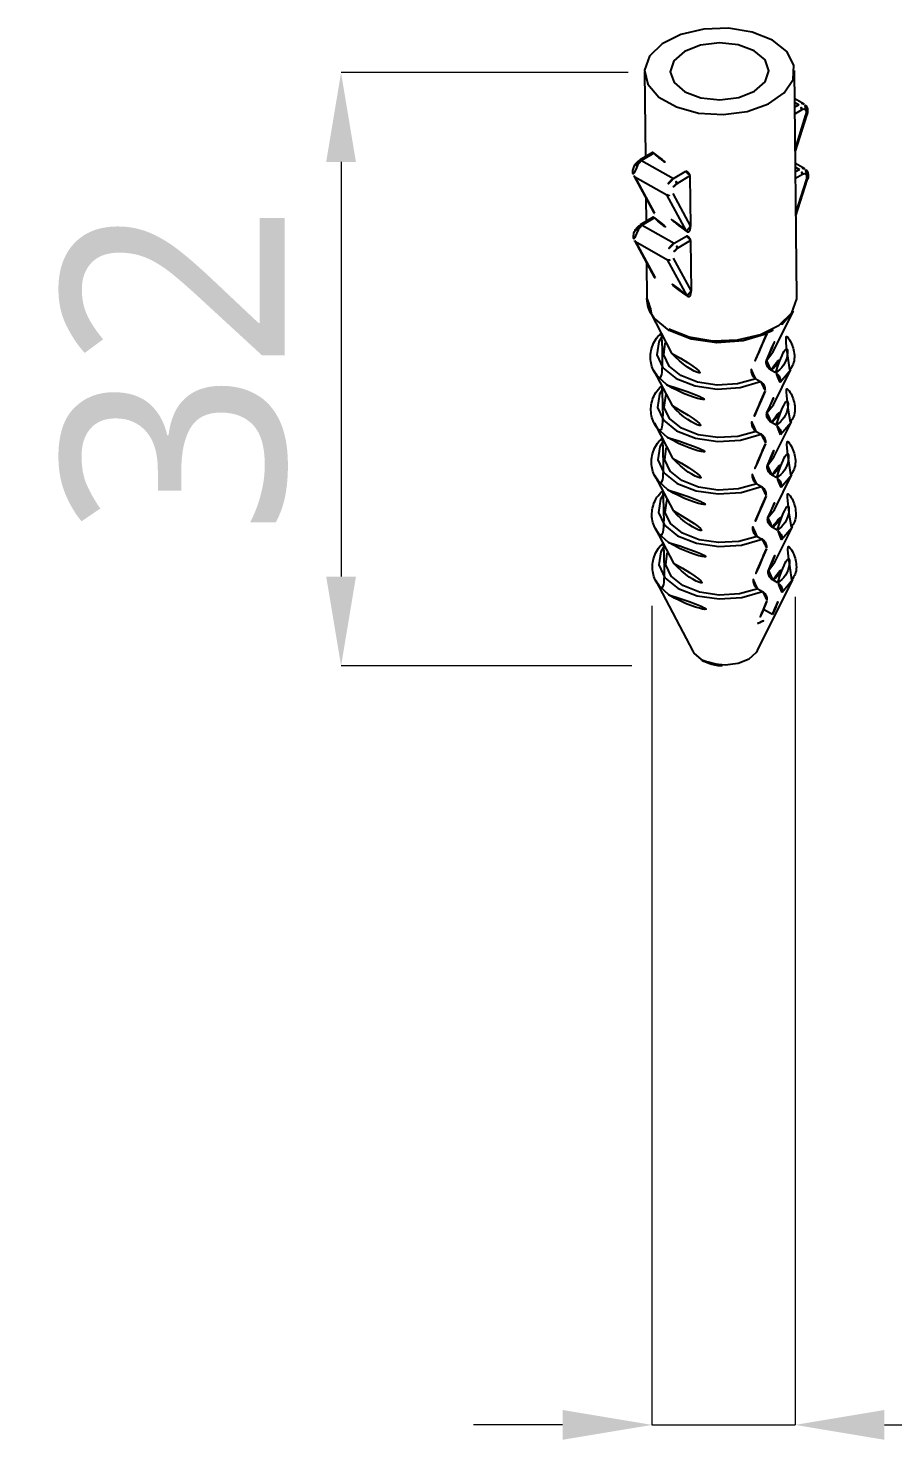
# Model space of a CAD drawing. Extents: x 16296680691 to 16296681387, y -37409617466 to -37409616989.
# Drawn here: x 16296681025.2 to 16296681064, y -37409617190.3 to -37409617127.1 of the extents above; entities that cross this region are included whole.
import ezdxf

# ---------------------------------------------------------------- set-up
doc = ezdxf.new("R2010")
doc.units = 0
doc.header["$LTSCALE"] = 10
doc.header["$MEASUREMENT"] = 0
doc.header["$PDMODE"] = 3
doc.header["$PDSIZE"] = -10
doc.layers.get('0').update_dxf_attribs({"linetype": 'CONTINUOUS'})
doc.layers.get('DEFPOINTS').update_dxf_attribs({"linetype": 'CONTINUOUS'})
doc.styles.add('Daelim Dimension', font='')
doc.styles.get('Daelim Dimension').set_extended_font_data('NanumGothic')
doc.dimstyles.new('DEFAULT', dxfattribs={"dimscale": 2, "dimtxt": 2, "dimasz": 2, "dimexe": 0, "dimexo": 2, "dimgap": 1, "dimtad": 1, "dimdec": 1, "dimzin": 9, "dimdsep": 46, "dimtxsty": 'Daelim Dimension', "dimcen": 0.5, "dimclrd": 252, "dimclre": 252, "dimclrt": 3, "dimadec": 1, "dimazin": 0, "dimtfac": 1, "dimtdec": 1, "dimtix": 1, "dimtmove": 0, "dimatfit": 3, "dimfxl": 1, "dimtolj": 1, "dimtzin": 1, "dimlwd": 9, "dimlwe": 9, "dimarcsym": 0})

# ---------------------------------------------------------------- blocks, each defined once
blk = doc.blocks.new('*D15')
at = {"color": 5, "lineweight": 9, "transparency": 16777216}
for p, q in [((16296681059.575689, -37409617152.582474), (16296681059.575689, -37409617189.679802)), ((16296681053.16679, -37409617152.987556), (16296681053.16679, -37409617189.679802)), ((16296681049.16679, -37409617189.679802), (16296681045.16679, -37409617189.679802)), ((16296681053.16679, -37409617189.679802), (16296681059.575689, -37409617189.679802)), ((16296681063.575689, -37409617189.679802), (16296681102.677271, -37409617189.679802))]:
    blk.add_line(p, q, dxfattribs=at)
at = {"color": 5, "transparency": 16777216}
for points in [[(16296681049.16679, -37409617189.013138), (16296681049.16679, -37409617190.346474), (16296681053.16679, -37409617189.679802)], [(16296681063.575689, -37409617189.013138), (16296681063.575689, -37409617190.346474), (16296681059.575689, -37409617189.679802)]]:
    blk.add_solid(points, dxfattribs=at)
at = {"layer": 'DEFPOINTS', "color": 0, "transparency": 16777216}
for p in [(16296681053.16679, -37409617148.987556), (16296681059.575689, -37409617148.582474), (16296681053.16679, -37409617189.679802)]:
    blk.add_point(p, dxfattribs=at)
at = {"color": 7, "transparency": 16777216, "insert": (16296681085.12648, -37409617181.292107), "char_height": 10, "attachment_point": 5, "style": 'Daelim Dimension'}
blk.add_mtext('\\A1;%%C6.8', dxfattribs=at)
blk = doc.blocks.new('*D16')
at = {"color": 5, "lineweight": 9, "transparency": 16777216}
for p, q in [((16296681052.09404, -37409617129.108353), (16296681039.24213, -37409617129.108353)), ((16296681039.24213, -37409617133.108353), (16296681039.24213, -37409617151.679092)), ((16296681052.26895, -37409617155.679092), (16296681039.24213, -37409617155.679092))]:
    blk.add_line(p, q, dxfattribs=at)
at = {"color": 5, "transparency": 16777216}
for points in [[(16296681038.57546, -37409617133.108353), (16296681039.9088, -37409617133.108353), (16296681039.24213, -37409617129.108353)], [(16296681038.57546, -37409617151.679092), (16296681039.9088, -37409617151.679092), (16296681039.24213, -37409617155.679092)]]:
    blk.add_solid(points, dxfattribs=at)
at = {"layer": 'DEFPOINTS', "color": 0, "transparency": 16777216}
for p in [(16296681056.09404, -37409617129.108353), (16296681039.24213, -37409617155.679092), (16296681056.26895, -37409617155.679092)]:
    blk.add_point(p, dxfattribs=at)
at = {"color": 7, "transparency": 16777216, "insert": (16296681031.79147, -37409617142.393707), "char_height": 10, "attachment_point": 5, "rotation": 90, "style": 'Daelim Dimension'}
blk.add_mtext('\\A1;32', dxfattribs=at)

msp = doc.modelspace()

# ---------------------------------------------------------------- linework, layer by layer
at = {"color": 7, "linetype": 'Continuous', "lineweight": 25}
for p, q in [((16296681052.837339, -37409617129.078773), (16296681052.87299, -37409617132.874184)), ((16296681059.652321, -37409617139.159523), (16296681059.557039, -37409617129.015663)), ((16296681059.980841, -37409617130.516121), (16296681059.568951, -37409617130.28347)), ((16296681059.570471, -37409617130.445801), (16296681059.741091, -37409617130.542168)), ((16296681059.572321, -37409617130.641762), (16296681059.741091, -37409617130.542168)), ((16296681059.87907, -37409617130.776016), (16296681059.57526, -37409617130.955299)), ((16296681059.5898, -37409617132.503273), (16296681060.06576, -37409617131.002228)), ((16296681059.590969, -37409617132.62722), (16296681060.11227, -37409617130.983162)), ((16296681053.18824, -37409617132.688164), (16296681052.608721, -37409617133.030121)), ((16296681053.25243, -37409617132.715591), (16296681052.704821, -37409617133.038727)), ((16296681052.704821, -37409617133.038727), (16296681054.13813, -37409617133.848297)), ((16296681060.00808, -37409617133.416107), (16296681059.596189, -37409617133.183456)), ((16296681052.356859, -37409617133.729347), (16296681053.2374, -37409617135.363991)), ((16296681052.40415, -37409617133.776741), (16296681053.83746, -37409617134.586319)), ((16296681052.40415, -37409617133.776741), (16296681053.27763, -37409617135.398277)), ((16296681054.13813, -37409617133.848297), (16296681054.685749, -37409617133.525177)), ((16296681054.87072, -37409617133.7313), (16296681054.27611, -37409617134.082161)), ((16296681054.87072, -37409617133.7313), (16296681054.892059, -37409617136.003326)), ((16296681059.597719, -37409617133.345787), (16296681059.76833, -37409617133.442162)), ((16296681059.59956, -37409617133.541748), (16296681059.76833, -37409617133.442162)), ((16296681059.906309, -37409617133.676018), (16296681059.602501, -37409617133.855293)), ((16296681059.617041, -37409617135.403259), (16296681060.093, -37409617133.902222)), ((16296681059.6182, -37409617135.527206), (16296681060.139509, -37409617133.883148)), ((16296681054.710939, -37409617136.207863), (16296681053.83746, -37409617134.586319)), ((16296681054.095711, -37409617134.524971), (16296681054.892059, -37409617136.003326)), ((16296681052.89032, -37409617134.719681), (16296681052.90023, -37409617135.774178)), ((16296681053.215481, -37409617135.588158), (16296681052.63596, -37409617135.930107)), ((16296681053.279671, -37409617135.615593), (16296681052.732059, -37409617135.938713)), ((16296681052.732059, -37409617135.938713), (16296681054.165371, -37409617136.748291)), ((16296681054.165371, -37409617136.748291), (16296681054.71298, -37409617136.425163)), ((16296681052.3841, -37409617136.629333), (16296681053.264641, -37409617138.263977)), ((16296681052.431391, -37409617136.676727), (16296681053.8647, -37409617137.486313)), ((16296681052.431391, -37409617136.676727), (16296681053.304871, -37409617138.298271)), ((16296681054.897949, -37409617136.631287), (16296681054.30335, -37409617136.982147)), ((16296681054.897949, -37409617136.631287), (16296681054.9193, -37409617138.903313)), ((16296681052.917561, -37409617137.619667), (16296681052.932619, -37409617139.222641)), ((16296681054.73818, -37409617139.107849), (16296681053.8647, -37409617137.486313)), ((16296681054.12295, -37409617137.424957), (16296681054.9193, -37409617138.903313)), ((16296681053.095539, -37409617139.853867), (16296681054.046329, -37409617141.672958)), ((16296681058.584841, -37409617141.630333), (16296681059.501289, -37409617139.793694)), ((16296681059.501289, -37409617139.793694), (16296681058.98037, -37409617140.406349)), ((16296681058.29664, -37409617141.996452), (16296681058.584841, -37409617141.630333)), ((16296681053.25182, -37409617142.461952), (16296681054.068411, -37409617144.024307)), ((16296681058.710831, -37409617142.551147), (16296681058.493401, -37409617142.428337)), ((16296681058.60693, -37409617143.981667), (16296681059.39403, -37409617142.404259)), ((16296681059.38323, -37409617142.425438), (16296681058.906349, -37409617142.98233)), ((16296681057.81834, -37409617142.826668), (16296681058.03577, -37409617142.949478)), ((16296681058.318729, -37409617144.347794), (16296681058.60693, -37409617143.981667)), ((16296681053.273899, -37409617144.813293), (16296681054.0905, -37409617146.375648)), ((16296681057.840429, -37409617145.178009), (16296681058.057859, -37409617145.300819)), ((16296681058.73291, -37409617144.902489), (16296681058.51548, -37409617144.779678)), ((16296681058.629009, -37409617146.333023), (16296681059.416121, -37409617144.7556)), ((16296681059.405319, -37409617144.776779), (16296681058.928431, -37409617145.333672)), ((16296681058.340811, -37409617146.699127), (16296681058.629009, -37409617146.333023)), ((16296681053.29599, -37409617147.164627), (16296681054.112591, -37409617148.72699)), ((16296681058.754999, -37409617147.25383), (16296681058.537571, -37409617147.13102)), ((16296681058.6511, -37409617148.684357), (16296681059.43821, -37409617147.106941)), ((16296681059.427401, -37409617147.12812), (16296681058.95052, -37409617147.685013)), ((16296681057.862511, -37409617147.52935), (16296681058.079941, -37409617147.652161)), ((16296681058.3629, -37409617149.050484), (16296681058.6511, -37409617148.684357)), ((16296681053.318081, -37409617149.515984), (16296681054.13467, -37409617151.078331)), ((16296681058.77709, -37409617149.605171), (16296681058.55966, -37409617149.482361)), ((16296681058.673189, -37409617151.035698), (16296681059.460291, -37409617149.458282)), ((16296681059.44949, -37409617149.479462), (16296681058.972601, -37409617150.036362)), ((16296681057.8846, -37409617149.880692), (16296681058.10203, -37409617150.003502)), ((16296681058.384979, -37409617151.401817), (16296681058.673189, -37409617151.035698)), ((16296681053.34016, -37409617151.867317), (16296681054.99049, -37409617155.024803)), ((16296681057.891649, -37409617154.997551), (16296681059.48238, -37409617151.809624)), ((16296681057.906691, -37409617152.232033), (16296681058.124121, -37409617152.354843)), ((16296681058.79917, -37409617151.95652), (16296681058.581739, -37409617151.833702)), ((16296681059.48238, -37409617151.809624), (16296681058.99469, -37409617152.387703)), ((16296681058.56653, -37409617153.384361), (16296681058.1612, -37409617153.155411))]:
    msp.add_line(p, q, dxfattribs=at)
at = {"color": 7, "linetype": 'Continuous', "lineweight": 25, "flags": 128}
for points in [[(16296681058.559891, -37409617127.653061), (16296681057.65621, -37409617127.290482), (16296681056.594431, -37409617127.118271), (16296681055.489599, -37409617127.155098), (16296681054.461439, -37409617127.396957), (16296681053.621389, -37409617127.81765), (16296681053.060459, -37409617128.37159), (16296681052.839451, -37409617128.998734), (16296681052.98229, -37409617129.631142), (16296681053.47353, -37409617130.200256), (16296681054.259911, -37409617130.64444), (16296681055.256229, -37409617130.915527), (16296681056.354521, -37409617130.984161), (16296681057.435749, -37409617130.842888), (16296681058.382771, -37409617130.507027), (16296681059.092951, -37409617130.012978), (16296681059.48933, -37409617129.414268), (16296681059.52895, -37409617128.775787), (16296681059.207529, -37409617128.166718), (16296681058.559891, -37409617127.653061)], [(16296681057.749821, -37409617128.131058), (16296681057.03089, -37409617127.861473), (16296681056.18504, -37409617127.772423), (16296681055.34103, -37409617127.877434), (16296681054.627371, -37409617128.16053), (16296681054.1527, -37409617128.578621), (16296681053.98929, -37409617129.068047), (16296681054.16201, -37409617129.554314), (16296681054.64456, -37409617129.963371), (16296681055.363489, -37409617130.232948), (16296681056.209339, -37409617130.322006), (16296681057.05335, -37409617130.217003), (16296681057.76701, -37409617129.933899), (16296681058.24168, -37409617129.5158), (16296681058.40509, -37409617129.026367), (16296681058.23237, -37409617128.540123), (16296681057.749821, -37409617128.131058)], [(16296681060.06576, -37409617131.002228), (16296681060.08073, -37409617130.937073), (16296681060.08322, -37409617130.876541), (16296681060.073059, -37409617130.824448), (16296681060.0509, -37409617130.784042), (16296681060.01811, -37409617130.757858), (16296681059.976749, -37409617130.747543), (16296681059.92942, -37409617130.753723), (16296681059.87907, -37409617130.776016)], [(16296681060.11227, -37409617130.983162), (16296681060.11108, -37409617130.985931), (16296681060.10243, -37409617130.994087), (16296681060.08713, -37409617130.999588), (16296681060.06576, -37409617131.002228)], [(16296681060.093, -37409617133.902222), (16296681060.107969, -37409617133.837051), (16296681060.11046, -37409617133.776527), (16296681060.1003, -37409617133.724426), (16296681060.078131, -37409617133.684029), (16296681060.045349, -37409617133.657837), (16296681060.00399, -37409617133.647522), (16296681059.956659, -37409617133.653709), (16296681059.906309, -37409617133.676018)], [(16296681060.093, -37409617133.902222), (16296681060.11437, -37409617133.899567), (16296681060.129669, -37409617133.894073), (16296681060.138321, -37409617133.885918), (16296681060.139509, -37409617133.883148)], [(16296681053.929779, -37409617140.585243), (16296681054.83345, -37409617140.947807), (16296681055.895241, -37409617141.120033), (16296681057.000059, -37409617141.083199), (16296681058.028219, -37409617140.841339), (16296681058.868271, -37409617140.420647), (16296681059.429199, -37409617139.866707), (16296681059.650221, -37409617139.239563), (16296681059.652321, -37409617139.159523)], [(16296681058.305321, -37409617140.804672), (16296681057.248249, -37409617141.120071), (16296681056.071011, -37409617141.20369), (16296681054.92174, -37409617141.045013), (16296681053.94508, -37409617140.664017), (16296681053.263941, -37409617140.108627), (16296681053.095539, -37409617139.853867)], [(16296681053.64381, -37409617140.902847), (16296681053.4821, -37409617141.163353), (16296681053.39172, -37409617141.754349), (16296681053.65906, -37409617142.324966), (16296681054.25141, -37409617142.805359), (16296681055.096279, -37409617143.136749), (16296681056.090281, -37409617143.27858), (16296681057.11178, -37409617143.213501), (16296681058.03577, -37409617142.949478)], [(16296681057.81834, -37409617142.826668), (16296681056.993811, -37409617143.052582), (16296681056.088421, -37409617143.103996), (16296681055.210011, -37409617142.9748), (16296681054.46323, -37409617142.680367), (16296681053.937031, -37409617142.255783), (16296681053.69409, -37409617141.75161), (16296681053.763359, -37409617141.227913), (16296681053.78726, -37409617141.177299)], [(16296681053.837601, -37409617143.094856), (16296681053.4154, -37409617142.708839), (16296681053.25182, -37409617142.461952)], [(16296681053.665899, -37409617143.254204), (16296681053.50419, -37409617143.514687), (16296681053.413811, -37409617144.10569), (16296681053.68115, -37409617144.676308), (16296681054.2735, -37409617145.1567), (16296681055.11837, -37409617145.488091), (16296681056.11237, -37409617145.629929), (16296681057.133869, -37409617145.56485), (16296681058.057859, -37409617145.300819)], [(16296681057.840429, -37409617145.178009), (16296681057.0159, -37409617145.403923), (16296681056.1105, -37409617145.455353), (16296681055.2321, -37409617145.326141), (16296681054.485319, -37409617145.031723), (16296681053.95912, -37409617144.607117), (16296681053.716181, -37409617144.102951), (16296681053.78544, -37409617143.579262), (16296681053.80934, -37409617143.528641)], [(16296681053.85968, -37409617145.446198), (16296681053.437481, -37409617145.060181), (16296681053.273899, -37409617144.813293)], [(16296681053.68799, -37409617145.605537), (16296681053.52627, -37409617145.866028), (16296681053.43589, -37409617146.457039), (16296681053.703239, -37409617147.027649), (16296681054.29558, -37409617147.508041), (16296681055.14045, -37409617147.839432), (16296681056.134451, -37409617147.98127), (16296681057.155951, -37409617147.916191), (16296681058.079941, -37409617147.652161)], [(16296681057.862511, -37409617147.52935), (16296681057.037979, -37409617147.755257), (16296681056.132589, -37409617147.806686), (16296681055.254181, -37409617147.677483), (16296681054.507401, -37409617147.383057), (16296681053.981199, -37409617146.958473), (16296681053.73827, -37409617146.4543), (16296681053.807529, -37409617145.930603), (16296681053.83143, -37409617145.879982)], [(16296681053.881769, -37409617147.797539), (16296681053.45957, -37409617147.41153), (16296681053.29599, -37409617147.164627)], [(16296681053.71007, -37409617147.956879), (16296681053.548361, -37409617148.217377), (16296681053.457979, -37409617148.80838), (16296681053.725321, -37409617149.37899), (16296681054.317671, -37409617149.859383), (16296681055.16254, -37409617150.190773), (16296681056.15654, -37409617150.332611), (16296681057.17804, -37409617150.267532), (16296681058.10203, -37409617150.003502)], [(16296681057.8846, -37409617149.880692), (16296681057.06007, -37409617150.106613), (16296681056.15468, -37409617150.158028), (16296681055.27627, -37409617150.028831), (16296681054.52949, -37409617149.734398), (16296681054.00329, -37409617149.309807), (16296681053.760349, -37409617148.805641), (16296681053.829611, -37409617148.281937), (16296681053.853519, -37409617148.231323)], [(16296681053.90386, -37409617150.14888), (16296681053.481649, -37409617149.762871), (16296681053.318081, -37409617149.515984)], [(16296681053.732161, -37409617150.308228), (16296681053.57044, -37409617150.568718), (16296681053.48007, -37409617151.159721), (16296681053.74741, -37409617151.730331), (16296681054.33976, -37409617152.210732), (16296681055.18462, -37409617152.542122), (16296681056.178631, -37409617152.683952), (16296681057.200121, -37409617152.618874), (16296681058.124121, -37409617152.354843)], [(16296681057.906691, -37409617152.232033), (16296681057.082161, -37409617152.457947), (16296681056.17676, -37409617152.509369), (16296681055.298361, -37409617152.380173), (16296681054.55158, -37409617152.085739), (16296681054.025379, -37409617151.661148), (16296681053.78244, -37409617151.156982), (16296681053.8517, -37409617150.633293), (16296681053.875601, -37409617150.582657)], [(16296681053.92594, -37409617152.500229), (16296681053.50374, -37409617152.114212), (16296681053.34016, -37409617151.867317)], [(16296681054.99049, -37409617155.024803), (16296681055.04471, -37409617155.111526), (16296681055.37524, -37409617155.391724)], [(16296681055.37524, -37409617155.391724), (16296681055.867689, -37409617155.57637), (16296681056.447069, -37409617155.637367), (16296681057.02519, -37409617155.565437), (16296681057.51403, -37409617155.371529), (16296681057.839161, -37409617155.085136), (16296681057.891649, -37409617154.997551)]]:
    msp.add_lwpolyline(points, dxfattribs=at)
at = {"color": 7, "linetype": 'Continuous', "lineweight": 25}
for centre, radius, start, end in [((16296681059.58445, -37409617130.792221), 0.295067, 3.14630765, 57.93535319), ((16296681059.88238, -37409617130.725548), 0.231493, 65.06468785, 127.61216873), ((16296681053.036119, -37409617133.603951), 0.655166, 120.37632043, 195.29167496), ((16296681052.649309, -37409617133.117767), 0.096591, 54.92036728, 114.84280415), ((16296681055.45545, -37409617130.488876), 3.132335, 225.30639658, 255.77514615), ((16296681052.4613, -37409617133.672417), 0.118944, 208.58900419, 241.28775777), ((16296681054.469431, -37409617134.413528), 0.655166, 120.37632043, 195.29167496), ((16296681053.981489, -37409617134.098358), 0.295067, 3.14630765, 57.93535319), ((16296681059.611691, -37409617133.692207), 0.295067, 3.14630765, 57.93535319), ((16296681059.90962, -37409617133.625526), 0.231493, 65.06468785, 127.61216873), ((16296681053.92618, -37409617134.385536), 0.2195, 246.1612203, 320.56511461), ((16296681054.47489, -37409617134.421303), 0.3931, 120.37632043, 195.29167496), ((16296681055.482691, -37409617133.38887), 3.132335, 225.30639658, 255.77514615), ((16296681053.06336, -37409617136.503937), 0.655166, 120.37632043, 195.29167496), ((16296681052.67655, -37409617136.017761), 0.096591, 54.92036728, 114.84280415), ((16296681052.488529, -37409617136.572411), 0.118944, 208.58900419, 241.28775777), ((16296681054.49667, -37409617137.313522), 0.655166, 120.37632043, 195.29167496), ((16296681054.502131, -37409617137.321289), 0.3931, 120.37632043, 195.29167496), ((16296681054.00873, -37409617136.998337), 0.295067, 3.14630765, 57.93535319), ((16296681053.953421, -37409617137.285538), 0.2195, 246.1612203, 320.56511461), ((16296681054.54339, -37409617139.090027), 1.616219, 184.70664778, 247.68737346), ((16296681057.06284, -37409617137.87413), 3.154227, 293.40625829, 307.68089203), ((16296681058.09881, -37409617141.587357), 1.141694, 302.41610824, 40.04531469), ((16296681057.92734, -37409617141.585564), 1.015221, 303.88774751, 26.66963929), ((16296681056.29752, -37409617139.737778), 2.968633, 220.68329643, 296.48841874), ((16296681056.30426, -37409617139.089897), 4.703627, 238.37109842, 294.1854307), ((16296681058.12089, -37409617143.938698), 1.141694, 302.41610824, 40.04531469), ((16296681056.319599, -37409617142.089127), 2.968633, 220.68329643, 296.48841874), ((16296681057.94943, -37409617143.936913), 1.015221, 303.88774751, 26.66963929), ((16296681056.32634, -37409617141.441238), 4.703627, 238.37109842, 294.1854307), ((16296681057.971519, -37409617146.288254), 1.015221, 303.88774751, 26.66963929), ((16296681058.142981, -37409617146.290039), 1.141694, 302.41610824, 40.04531469), ((16296681056.34169, -37409617144.440468), 2.968633, 220.68329643, 296.48841874), ((16296681056.348431, -37409617143.79258), 4.703627, 238.37109842, 294.1854307), ((16296681057.993601, -37409617148.639603), 1.015221, 303.88774751, 26.66963929), ((16296681058.16507, -37409617148.64138), 1.141694, 302.41610824, 40.04531469), ((16296681056.363779, -37409617146.791809), 2.968633, 220.68329643, 296.48841874), ((16296681056.37052, -37409617146.143921), 4.703627, 238.37109842, 294.1854307), ((16296681058.187149, -37409617150.992722), 1.141694, 302.41610824, 40.04531469), ((16296681058.01569, -37409617150.990936), 1.015221, 303.88774751, 26.66963929), ((16296681056.38586, -37409617149.14315), 2.968633, 220.68329643, 296.48841874), ((16296681056.392599, -37409617148.49527), 4.703627, 238.37109842, 294.1854307), ((16296681057.008751, -37409617151.515541), 2.432937, 291.27377318, 309.81335078)]:
    msp.add_arc(centre, radius, start, end, dxfattribs=at)
for centre in [(16296681056.300871, -37409617140.085037), (16296681056.32811, -37409617142.985039)]:
    msp.add_ellipse(centre, major_axis=(3.220753, -4.625723), ratio=0.234819951, start_param=2.382831279, end_param=2.992216587, dxfattribs=at)
for points, knots in [([(16296681060.11227, -37409617130.983162), (16296681060.124439, -37409617130.932281), (16296681060.149099, -37409617130.829269), (16296681060.12755, -37409617130.68869), (16296681060.06823, -37409617130.576012), (16296681060.005449, -37409617130.535843), (16296681059.978001, -37409617130.518272)], [0, 0, 0, 0, 0.282335234, 0.571678513, 0.812665458, 1, 1, 1, 1]), ([(16296681053.18947, -37409617132.690277), (16296681053.19285, -37409617132.687866), (16296681053.2029, -37409617132.680679), (16296681053.225019, -37409617132.689484), (16296681053.243891, -37409617132.707451), (16296681053.25243, -37409617132.715591)], [0, 0, 0, 0, 0.217324675, 0.645272402, 1, 1, 1, 1]), ([(16296681052.608721, -37409617133.030121), (16296681052.567301, -37409617133.06002), (16296681052.47933, -37409617133.12352), (16296681052.37702, -37409617133.274063), (16296681052.31356, -37409617133.451912), (16296681052.306999, -37409617133.611), (16296681052.343571, -37409617133.6978), (16296681052.356859, -37409617133.729347)], [0, 0, 0, 0, 0.192543615, 0.408972991, 0.628673451, 0.865034052, 1, 1, 1, 1]), ([(16296681054.685749, -37409617133.525177), (16296681054.706921, -37409617133.533127), (16296681054.749281, -37409617133.549042), (16296681054.80652, -37409617133.593697), (16296681054.8489, -37409617133.647362), (16296681054.868311, -37409617133.695747), (16296681054.870131, -37409617133.722649), (16296681054.87072, -37409617133.7313)], [0, 0, 0, 0, 0.229403546, 0.45889012, 0.684801208, 0.898535123, 1, 1, 1, 1]), ([(16296681060.139509, -37409617133.883148), (16296681060.15168, -37409617133.832283), (16296681060.17634, -37409617133.729263), (16296681060.154791, -37409617133.588676), (16296681060.095461, -37409617133.475998), (16296681060.03269, -37409617133.435829), (16296681060.005239, -37409617133.418266)], [0, 0, 0, 0, 0.282335234, 0.571678513, 0.812665458, 1, 1, 1, 1]), ([(16296681053.216709, -37409617135.590271), (16296681053.220091, -37409617135.587852), (16296681053.230141, -37409617135.580673), (16296681053.25226, -37409617135.589462), (16296681053.27112, -37409617135.607437), (16296681053.279671, -37409617135.615593)], [0, 0, 0, 0, 0.217324675, 0.645272402, 1, 1, 1, 1]), ([(16296681053.27763, -37409617135.398277), (16296681053.273149, -37409617135.397774), (16296681053.264139, -37409617135.396721), (16296681053.249729, -37409617135.384888), (16296681053.24131, -37409617135.370132), (16296681053.237711, -37409617135.363823)], [0, 0, 0, 0, 0.361836474, 0.726776358, 1, 1, 1, 1]), ([(16296681052.63596, -37409617135.930107), (16296681052.59454, -37409617135.960007), (16296681052.506571, -37409617136.023514), (16296681052.404261, -37409617136.174049), (16296681052.340799, -37409617136.351898), (16296681052.334249, -37409617136.510986), (16296681052.37081, -37409617136.597794), (16296681052.3841, -37409617136.629333)], [0, 0, 0, 0, 0.192543615, 0.408972991, 0.628673451, 0.865034052, 1, 1, 1, 1]), ([(16296681054.892059, -37409617136.003326), (16296681054.88987, -37409617136.055649), (16296681054.88673, -37409617136.130867), (16296681054.85199, -37409617136.204163), (16296681054.82299, -37409617136.231598), (16296681054.797689, -37409617136.241814), (16296681054.77129, -37409617136.241577), (16296681054.742929, -37409617136.23185), (16296681054.72312, -37409617136.218361), (16296681054.71228, -37409617136.209007), (16296681054.710939, -37409617136.207863)], [0, 0, 0, 0, 0.427783483, 0.615062499, 0.705869319, 0.781558935, 0.843258526, 0.904968076, 0.988297223, 1, 1, 1, 1]), ([(16296681054.71298, -37409617136.425163), (16296681054.734159, -37409617136.433121), (16296681054.776529, -37409617136.449028), (16296681054.833759, -37409617136.49369), (16296681054.876141, -37409617136.547348), (16296681054.89555, -37409617136.595741), (16296681054.897369, -37409617136.622627), (16296681054.897949, -37409617136.631287)], [0, 0, 0, 0, 0.229403546, 0.45889012, 0.684801208, 0.898535123, 1, 1, 1, 1]), ([(16296681053.304871, -37409617138.298271), (16296681053.30039, -37409617138.297752), (16296681053.29138, -37409617138.296707), (16296681053.27697, -37409617138.284882), (16296681053.268551, -37409617138.270119), (16296681053.26494, -37409617138.263802)], [0, 0, 0, 0, 0.361836474, 0.726776358, 1, 1, 1, 1]), ([(16296681054.9193, -37409617138.903313), (16296681054.91711, -37409617138.955643), (16296681054.913971, -37409617139.030861), (16296681054.87923, -37409617139.104149), (16296681054.850229, -37409617139.131592), (16296681054.82493, -37409617139.1418), (16296681054.798531, -37409617139.141571), (16296681054.77017, -37409617139.131844), (16296681054.750351, -37409617139.118347), (16296681054.739519, -37409617139.109001), (16296681054.73818, -37409617139.107849)], [0, 0, 0, 0, 0.427783483, 0.615062499, 0.705869319, 0.781558935, 0.843258526, 0.904968076, 0.988297223, 1, 1, 1, 1]), ([(16296681053.58342, -37409617140.787308), (16296681053.55547, -37409617140.812317), (16296681053.334881, -37409617141.009598), (16296681053.099991, -37409617141.460403), (16296681053.072689, -37409617142.119293), (16296681053.3459, -37409617142.707207), (16296681053.708281, -37409617142.997238), (16296681053.882521, -37409617143.136703)], [0, 0, 0, 0, 0.037503189, 0.295918924, 0.544224304, 0.780853953, 1, 1, 1, 1]), ([(16296681058.305321, -37409617140.804672), (16296681058.146561, -37409617141.175568), (16296681057.91938, -37409617141.706337), (16296681057.690519, -37409617142.235397), (16296681057.62158, -37409617142.394783)], [0, 0, 0, 0, 0.6987660205, 1, 1, 1, 1]), ([(16296681058.29664, -37409617141.996452), (16296681058.36558, -37409617141.837067), (16296681058.594431, -37409617141.308006), (16296681058.821621, -37409617140.777237), (16296681058.98037, -37409617140.406349)], [0, 0, 0, 0, 0.301233979, 1, 1, 1, 1]), ([(16296681058.315849, -37409617140.768799), (16296681058.31502, -37409617140.772957), (16296681058.312481, -37409617140.785767), (16296681058.30821, -37409617140.79705), (16296681058.305321, -37409617140.804672)], [0, 0, 0, 0, 0.323911248, 1, 1, 1, 1]), ([(16296681058.98037, -37409617140.406349), (16296681058.983259, -37409617140.39872), (16296681058.987539, -37409617140.387444), (16296681058.99008, -37409617140.374634), (16296681058.9909, -37409617140.370483)], [0, 0, 0, 0, 0.676088752, 1, 1, 1, 1]), ([(16296681059.344801, -37409617142.415581), (16296681059.39794, -37409617142.334831), (16296681059.57823, -37409617142.06086), (16296681059.54277, -37409617141.524818), (16296681059.352659, -37409617141.034142), (16296681059.095551, -37409617140.818062), (16296681059.02129, -37409617140.755653)], [0, 0, 0, 0, 0.151540067, 0.51413015, 0.859670264, 1, 1, 1, 1]), ([(16296681058.29664, -37409617141.996452), (16296681058.2924, -37409617142.008743), (16296681058.28109, -37409617142.041603), (16296681058.281549, -37409617142.110603), (16296681058.303921, -37409617142.197769), (16296681058.34688, -37409617142.284782), (16296681058.40588, -37409617142.362129), (16296681058.457899, -37409617142.407204), (16296681058.48736, -37409617142.424744), (16296681058.493401, -37409617142.428337)], [0, 0, 0, 0, 0.101329838, 0.270727798, 0.438648549, 0.607649895, 0.779614311, 0.954828512, 1, 1, 1, 1]), ([(16296681057.81834, -37409617142.826668), (16296681057.804649, -37409617142.818024), (16296681057.767229, -37409617142.794403), (16296681057.70875, -37409617142.735222), (16296681057.65328, -37409617142.651077), (16296681057.61688, -37409617142.560097), (16296681057.603621, -37409617142.474083), (16296681057.610889, -37409617142.421227), (16296681057.62018, -37409617142.398247), (16296681057.62158, -37409617142.394783)], [0, 0, 0, 0, 0.102271699, 0.279629076, 0.456494781, 0.630839964, 0.801720839, 0.97008425, 1, 1, 1, 1]), ([(16296681058.906349, -37409617142.98233), (16296681058.908939, -37409617142.975433), (16296681058.916269, -37409617142.95591), (16296681058.922831, -37409617142.908691), (16296681058.915621, -37409617142.835617), (16296681058.884769, -37409617142.746559), (16296681058.834999, -37409617142.662331), (16296681058.77429, -37409617142.593086), (16296681058.731001, -37409617142.564484), (16296681058.710831, -37409617142.551147)], [0, 0, 0, 0, 0.058400867, 0.165197089, 0.335472622, 0.50572593, 0.676655353, 0.849326417, 1, 1, 1, 1]), ([(16296681053.605511, -37409617143.138657), (16296681053.577551, -37409617143.163658), (16296681053.35697, -37409617143.360939), (16296681053.12207, -37409617143.811737), (16296681053.09477, -37409617144.470642), (16296681053.367979, -37409617145.058548), (16296681053.73036, -37409617145.348579), (16296681053.9046, -37409617145.488037)], [0, 0, 0, 0, 0.037503189, 0.295918924, 0.544224304, 0.780853953, 1, 1, 1, 1]), ([(16296681058.231291, -37409617143.380661), (16296681058.080629, -37409617143.732178), (16296681057.8853, -37409617144.187897), (16296681057.688641, -37409617144.642227), (16296681057.643669, -37409617144.746117)], [0, 0, 0, 0, 0.771352109, 1, 1, 1, 1]), ([(16296681058.03577, -37409617142.949478), (16296681058.03981, -37409617142.951843), (16296681058.0674, -37409617142.968002), (16296681058.118389, -37409617143.010483), (16296681058.179171, -37409617143.088531), (16296681058.2236, -37409617143.177551), (16296681058.243401, -37409617143.25531), (16296681058.247549, -37409617143.325752), (16296681058.23744, -37409617143.359894), (16296681058.231291, -37409617143.380661)], [0, 0, 0, 0, 0.030307686, 0.206978374, 0.382980118, 0.557191423, 0.729339519, 0.835247171, 1, 1, 1, 1]), ([(16296681058.318729, -37409617144.347794), (16296681058.363689, -37409617144.243896), (16296681058.56036, -37409617143.789574), (16296681058.75568, -37409617143.333847), (16296681058.906349, -37409617142.98233)], [0, 0, 0, 0, 0.228647891, 1, 1, 1, 1]), ([(16296681059.36689, -37409617144.766922), (16296681059.420031, -37409617144.686172), (16296681059.600321, -37409617144.412209), (16296681059.56485, -37409617143.87616), (16296681059.37475, -37409617143.385483), (16296681059.11764, -37409617143.169403), (16296681059.043381, -37409617143.106987)], [0, 0, 0, 0, 0.151540067, 0.51413015, 0.859670264, 1, 1, 1, 1]), ([(16296681058.318729, -37409617144.347794), (16296681058.314489, -37409617144.360092), (16296681058.303169, -37409617144.392937), (16296681058.30364, -37409617144.461937), (16296681058.326, -37409617144.54911), (16296681058.368971, -37409617144.636124), (16296681058.427971, -37409617144.71347), (16296681058.47998, -37409617144.758537), (16296681058.509451, -37409617144.776077), (16296681058.51548, -37409617144.779678)], [0, 0, 0, 0, 0.101329838, 0.270727798, 0.438648549, 0.607649895, 0.779614311, 0.954828512, 1, 1, 1, 1]), ([(16296681057.840429, -37409617145.178009), (16296681057.82674, -37409617145.169357), (16296681057.78931, -37409617145.145752), (16296681057.730841, -37409617145.086563), (16296681057.67536, -37409617145.002434), (16296681057.638969, -37409617144.911453), (16296681057.62571, -37409617144.825432), (16296681057.63298, -37409617144.772568), (16296681057.642269, -37409617144.749588), (16296681057.643669, -37409617144.746117)], [0, 0, 0, 0, 0.102271699, 0.279629076, 0.456494781, 0.630839964, 0.801720839, 0.97008425, 1, 1, 1, 1]), ([(16296681058.057859, -37409617145.300819), (16296681058.061899, -37409617145.303177), (16296681058.089491, -37409617145.319344), (16296681058.140471, -37409617145.361816), (16296681058.20125, -37409617145.439873), (16296681058.245689, -37409617145.528893), (16296681058.26549, -37409617145.606651), (16296681058.26964, -37409617145.677094), (16296681058.259529, -37409617145.711227), (16296681058.25338, -37409617145.732002)], [0, 0, 0, 0, 0.030307686, 0.206978374, 0.382980118, 0.557191423, 0.729339519, 0.835247171, 1, 1, 1, 1]), ([(16296681058.928431, -37409617145.333672), (16296681058.931021, -37409617145.326767), (16296681058.938351, -37409617145.307251), (16296681058.94492, -37409617145.260033), (16296681058.93771, -37409617145.186974), (16296681058.906851, -37409617145.0979), (16296681058.85709, -37409617145.013672), (16296681058.796379, -37409617144.944443), (16296681058.75309, -37409617144.915817), (16296681058.73291, -37409617144.902489)], [0, 0, 0, 0, 0.058400867, 0.165197089, 0.335472622, 0.50572593, 0.676655353, 0.849326417, 1, 1, 1, 1]), ([(16296681053.6276, -37409617145.489998), (16296681053.59964, -37409617145.514999), (16296681053.379061, -37409617145.712288), (16296681053.144159, -37409617146.163078), (16296681053.116859, -37409617146.821983), (16296681053.39007, -37409617147.409897), (16296681053.752451, -37409617147.699928), (16296681053.926689, -37409617147.839378)], [0, 0, 0, 0, 0.037503189, 0.295918924, 0.544224304, 0.780853953, 1, 1, 1, 1]), ([(16296681058.25338, -37409617145.732002), (16296681058.102711, -37409617146.083519), (16296681057.907379, -37409617146.539238), (16296681057.71072, -37409617146.993584), (16296681057.66576, -37409617147.097473)], [0, 0, 0, 0, 0.771352109, 1, 1, 1, 1]), ([(16296681058.340811, -37409617146.699127), (16296681058.38578, -37409617146.595253), (16296681058.582439, -37409617146.140907), (16296681058.777769, -37409617145.685188), (16296681058.928431, -37409617145.333672)], [0, 0, 0, 0, 0.228647891, 1, 1, 1, 1]), ([(16296681059.388969, -37409617147.118263), (16296681059.44211, -37409617147.037514), (16296681059.6224, -37409617146.76355), (16296681059.586941, -37409617146.227501), (16296681059.396839, -37409617145.736816), (16296681059.139721, -37409617145.520737), (16296681059.06546, -37409617145.458344)], [0, 0, 0, 0, 0.151540067, 0.51413015, 0.859670264, 1, 1, 1, 1]), ([(16296681057.862511, -37409617147.52935), (16296681057.848829, -37409617147.520714), (16296681057.811399, -37409617147.497093), (16296681057.75292, -37409617147.437897), (16296681057.697451, -37409617147.353783), (16296681057.661051, -37409617147.262787), (16296681057.647791, -37409617147.176773), (16296681057.65506, -37409617147.123909), (16296681057.664351, -37409617147.100929), (16296681057.66576, -37409617147.097473)], [0, 0, 0, 0, 0.102271699, 0.279629076, 0.456494781, 0.630839964, 0.801720839, 0.97008425, 1, 1, 1, 1]), ([(16296681058.340811, -37409617146.699127), (16296681058.33658, -37409617146.711433), (16296681058.32526, -37409617146.744293), (16296681058.32572, -37409617146.813278), (16296681058.348089, -37409617146.900452), (16296681058.39105, -37409617146.987457), (16296681058.45005, -37409617147.064812), (16296681058.502069, -37409617147.109894), (16296681058.53153, -37409617147.127434), (16296681058.537571, -37409617147.13102)], [0, 0, 0, 0, 0.101329838, 0.270727798, 0.438648549, 0.607649895, 0.779614311, 0.954828512, 1, 1, 1, 1]), ([(16296681053.649679, -37409617147.841339), (16296681053.621731, -37409617147.866341), (16296681053.40114, -37409617148.063629), (16296681053.16625, -37409617148.51442), (16296681053.138941, -37409617149.173317), (16296681053.412161, -37409617149.761238), (16296681053.77454, -37409617150.05127), (16296681053.94878, -37409617150.19072)], [0, 0, 0, 0, 0.037503189, 0.295918924, 0.544224304, 0.780853953, 1, 1, 1, 1]), ([(16296681058.079941, -37409617147.652161), (16296681058.083981, -37409617147.654533), (16296681058.11157, -37409617147.670677), (16296681058.16256, -37409617147.713158), (16296681058.223339, -37409617147.791206), (16296681058.267771, -37409617147.880241), (16296681058.287571, -37409617147.957993), (16296681058.291731, -37409617148.028427), (16296681058.28162, -37409617148.062569), (16296681058.275459, -37409617148.083344)], [0, 0, 0, 0, 0.030307686, 0.206978374, 0.382980118, 0.557191423, 0.729339519, 0.835247171, 1, 1, 1, 1]), ([(16296681058.95052, -37409617147.685013), (16296681058.95311, -37409617147.678123), (16296681058.96044, -37409617147.658592), (16296681058.966999, -37409617147.611366), (16296681058.959801, -37409617147.538307), (16296681058.92894, -37409617147.449249), (16296681058.879169, -37409617147.365013), (16296681058.81847, -37409617147.295776), (16296681058.775169, -37409617147.267174), (16296681058.754999, -37409617147.25383)], [0, 0, 0, 0, 0.0584008665, 0.1651970895, 0.3354726218, 0.5057259304, 0.6766553526, 0.8493264173, 1, 1, 1, 1]), ([(16296681058.275459, -37409617148.083344), (16296681058.1248, -37409617148.43486), (16296681057.92947, -37409617148.890579), (16296681057.732809, -37409617149.344917), (16296681057.68784, -37409617149.448807)], [0, 0, 0, 0, 0.771352109, 1, 1, 1, 1]), ([(16296681058.3629, -37409617149.050484), (16296681058.40786, -37409617148.946587), (16296681058.60453, -37409617148.492249), (16296681058.79985, -37409617148.036537), (16296681058.95052, -37409617147.685013)], [0, 0, 0, 0, 0.228647891, 1, 1, 1, 1]), ([(16296681059.41106, -37409617149.469612), (16296681059.464199, -37409617149.388847), (16296681059.644489, -37409617149.114891), (16296681059.60903, -37409617148.578842), (16296681059.418921, -37409617148.088173), (16296681059.16181, -37409617147.872093), (16296681059.087549, -37409617147.809677)], [0, 0, 0, 0, 0.151540067, 0.51413015, 0.859670264, 1, 1, 1, 1]), ([(16296681058.3629, -37409617149.050484), (16296681058.35866, -37409617149.062767), (16296681058.347349, -37409617149.095627), (16296681058.347811, -37409617149.164619), (16296681058.37018, -37409617149.251793), (16296681058.413139, -37409617149.338814), (16296681058.472139, -37409617149.416161), (16296681058.52416, -37409617149.461227), (16296681058.553619, -37409617149.478767), (16296681058.55966, -37409617149.482361)], [0, 0, 0, 0, 0.101329838, 0.270727798, 0.438648549, 0.607649895, 0.779614311, 0.954828512, 1, 1, 1, 1]), ([(16296681057.8846, -37409617149.880692), (16296681057.870911, -37409617149.872063), (16296681057.833481, -37409617149.848427), (16296681057.775009, -37409617149.789253), (16296681057.71954, -37409617149.705116), (16296681057.68314, -37409617149.614128), (16296681057.66988, -37409617149.528107), (16296681057.677151, -37409617149.47525), (16296681057.68644, -37409617149.452271), (16296681057.68784, -37409617149.448807)], [0, 0, 0, 0, 0.102271699, 0.279629076, 0.456494781, 0.630839964, 0.801720839, 0.97008425, 1, 1, 1, 1]), ([(16296681058.972601, -37409617150.036362), (16296681058.975189, -37409617150.029457), (16296681058.982531, -37409617150.009933), (16296681058.98909, -37409617149.962723), (16296681058.98188, -37409617149.889648), (16296681058.951031, -37409617149.800591), (16296681058.90126, -37409617149.716347), (16296681058.840549, -37409617149.647118), (16296681058.79726, -37409617149.618507), (16296681058.77709, -37409617149.605171)], [0, 0, 0, 0, 0.058400867, 0.165197089, 0.335472622, 0.50572593, 0.676655353, 0.849326417, 1, 1, 1, 1]), ([(16296681053.67177, -37409617150.19268), (16296681053.64381, -37409617150.217682), (16296681053.423229, -37409617150.41497), (16296681053.18833, -37409617150.865761), (16296681053.16103, -37409617151.524673), (16296681053.43424, -37409617152.112579), (16296681053.796619, -37409617152.402611), (16296681053.97086, -37409617152.542061)], [0, 0, 0, 0, 0.037503189, 0.295918924, 0.544224304, 0.780853953, 1, 1, 1, 1]), ([(16296681058.10203, -37409617150.003502), (16296681058.10607, -37409617150.005867), (16296681058.133659, -37409617150.022034), (16296681058.184641, -37409617150.064499), (16296681058.24542, -37409617150.142563), (16296681058.28986, -37409617150.231583), (16296681058.30966, -37409617150.309334), (16296681058.31381, -37409617150.379784), (16296681058.303699, -37409617150.41391), (16296681058.29755, -37409617150.434677)], [0, 0, 0, 0, 0.030307686, 0.206978374, 0.382980118, 0.557191423, 0.729339519, 0.835247171, 1, 1, 1, 1]), ([(16296681058.384979, -37409617151.401817), (16296681058.429951, -37409617151.297943), (16296681058.62661, -37409617150.84359), (16296681058.821939, -37409617150.387878), (16296681058.972601, -37409617150.036362)], [0, 0, 0, 0, 0.228647891, 1, 1, 1, 1]), ([(16296681059.43314, -37409617151.820953), (16296681059.48628, -37409617151.740196), (16296681059.666571, -37409617151.466232), (16296681059.631109, -37409617150.930191), (16296681059.44101, -37409617150.439507), (16296681059.183901, -37409617150.223427), (16296681059.109631, -37409617150.161034)], [0, 0, 0, 0, 0.151540067, 0.51413015, 0.859670264, 1, 1, 1, 1]), ([(16296681058.29755, -37409617150.434677), (16296681058.146879, -37409617150.786209), (16296681057.951559, -37409617151.24192), (16296681057.75489, -37409617151.696274), (16296681057.70993, -37409617151.800148)], [0, 0, 0, 0, 0.771352109, 1, 1, 1, 1]), ([(16296681058.384979, -37409617151.401817), (16296681058.380751, -37409617151.414124), (16296681058.369431, -37409617151.446983), (16296681058.3699, -37409617151.515968), (16296681058.39226, -37409617151.603127), (16296681058.43523, -37409617151.690163), (16296681058.49423, -37409617151.767502), (16296681058.54624, -37409617151.812576), (16296681058.575701, -37409617151.830109), (16296681058.581739, -37409617151.833702)], [0, 0, 0, 0, 0.101329838, 0.270727798, 0.438648549, 0.607649895, 0.779614311, 0.954828512, 1, 1, 1, 1]), ([(16296681057.906691, -37409617152.232033), (16296681057.893, -37409617152.223396), (16296681057.85557, -37409617152.199783), (16296681057.797091, -37409617152.140587), (16296681057.741619, -37409617152.056458), (16296681057.705219, -37409617151.965469), (16296681057.691971, -37409617151.879463), (16296681057.69923, -37409617151.826591), (16296681057.70853, -37409617151.803619), (16296681057.70993, -37409617151.800148)], [0, 0, 0, 0, 0.102271699, 0.279629076, 0.456494781, 0.630839964, 0.801720839, 0.97008425, 1, 1, 1, 1]), ([(16296681058.99469, -37409617152.387703), (16296681058.99728, -37409617152.380798), (16296681059.00461, -37409617152.361282), (16296681059.011181, -37409617152.314056), (16296681059.003969, -37409617152.240997), (16296681058.97311, -37409617152.151932), (16296681058.92334, -37409617152.067703), (16296681058.86264, -37409617151.998459), (16296681058.819349, -37409617151.969849), (16296681058.79917, -37409617151.95652)], [0, 0, 0, 0, 0.058400867, 0.165197089, 0.335472622, 0.50572593, 0.676655353, 0.849326417, 1, 1, 1, 1]), ([(16296681058.31963, -37409617152.786034), (16296681058.23354, -37409617152.987), (16296681058.091089, -37409617153.319504), (16296681057.948059, -37409617153.65139), (16296681057.891479, -37409617153.782692)], [0, 0, 0, 0, 0.604409172, 1, 1, 1, 1]), ([(16296681058.124121, -37409617152.354843), (16296681058.12816, -37409617152.357224), (16296681058.155741, -37409617152.373367), (16296681058.20673, -37409617152.415848), (16296681058.267509, -37409617152.493896), (16296681058.311951, -37409617152.582916), (16296681058.331751, -37409617152.660683), (16296681058.335899, -37409617152.731117), (16296681058.32579, -37409617152.765251), (16296681058.31963, -37409617152.786034)], [0, 0, 0, 0, 0.030307686, 0.206978374, 0.382980118, 0.557191423, 0.729339519, 0.835247171, 1, 1, 1, 1]), ([(16296681058.56653, -37409617153.384361), (16296681058.623119, -37409617153.253067), (16296681058.76615, -37409617152.921173), (16296681058.90859, -37409617152.588669), (16296681058.99469, -37409617152.387703)], [0, 0, 0, 0, 0.395590828, 1, 1, 1, 1]), ([(16296681055.42082, -37409617155.444199), (16296681055.51721, -37409617155.490089), (16296681055.76833, -37409617155.609627), (16296681056.138241, -37409617155.694138), (16296681056.388559, -37409617155.673767), (16296681056.446409, -37409617155.66906)], [0, 0, 0, 0, 0.32386409, 0.843729047, 1, 1, 1, 1])]:
    msp.add_open_spline(points, degree=3, knots=knots, dxfattribs=at)

# ---------------------------------------------------------------- dimensions: what is measured, and where the dimension line sits
at = {"color": 7}
dim = msp.add_linear_dim(base=(16296681039.24213, -37409617155.679092), p1=(16296681056.09404, -37409617129.10833), p2=(16296681056.26894, -37409617155.679077), angle=90, text='32', dimstyle='DEFAULT', override={"dimtxt": 5, "dimclrd": 5, "dimclre": 5, "dimclrt": 7}, dxfattribs=at)
dim.commit()
dim.dimension.update_dxf_attribs({"geometry": '*D16', "text_midpoint": (16296681031.79147, -37409617142.393707)})
dim = msp.add_linear_dim(base=(16296681053.16679, -37409617189.679802), p1=(16296681059.575689, -37409617148.582474), p2=(16296681053.16679, -37409617148.987556), text='%%C6.8', dimstyle='DEFAULT', override={"dimtxt": 5, "dimclrd": 5, "dimclre": 5, "dimclrt": 7}, dxfattribs=at)
dim.commit()
dim.dimension.update_dxf_attribs({"geometry": '*D15', "text_midpoint": (16296681085.12648, -37409617189.679802), "dimtype": 160})

doc.saveas('drawing.dxf')
